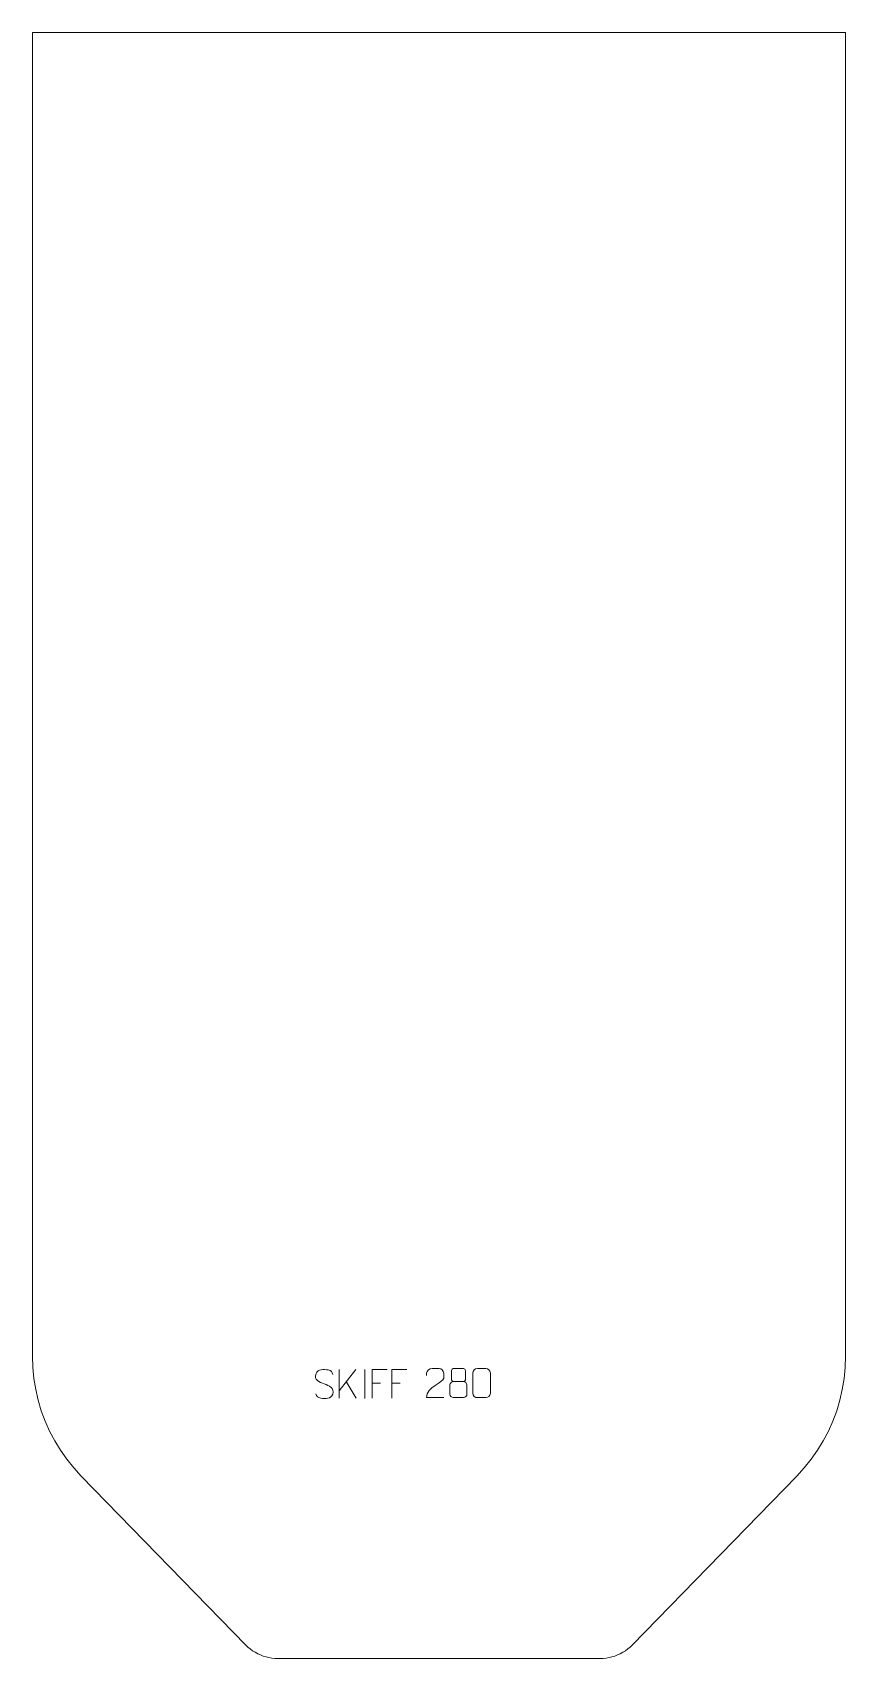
# Model space of a CAD drawing. Header units: millimetres. Extents: x -350 to 350, y -1165 to 235.
import ezdxf

# ---------------------------------------------------------------- set-up
doc = ezdxf.new("R2010")
doc.units = ezdxf.units.MM
doc.header["$MEASUREMENT"] = 0
doc.layers.add('layer 1', color=7, linetype='Continuous')

msp = doc.modelspace()

# ---------------------------------------------------------------- linework, layer by layer
at = {"layer": 'layer 1', "color": 242, "lineweight": 9}
msp.add_open_spline([(330.8708, -977.6536), (330.8708, -977.6536), (325.9318, -985.7564), (325.9318, -985.7564), (325.9318, -985.7564), (325.9318, -985.7564), (320.483, -993.5253), (320.483, -993.5253), (320.483, -993.5253), (320.483, -993.5253), (314.5434, -1000.9271), (314.5434, -1000.9271), (314.5434, -1000.9271), (314.5434, -1000.9271), (308.1413, -1007.9314), (308.1413, -1007.9314), (308.1413, -1007.9314), (308.1413, -1007.9314), (166.3041, -1153.4052), (166.3041, -1153.4052), (166.3041, -1153.4052), (166.3041, -1153.4052), (164.4614, -1155.1732), (164.4614, -1155.1732), (164.4614, -1155.1732), (164.4614, -1155.1732), (162.5062, -1156.8147), (162.5062, -1156.8147), (162.5062, -1156.8147), (162.5062, -1156.8147), (160.4463, -1158.3226), (160.4463, -1158.3226), (160.4463, -1158.3226), (160.4463, -1158.3226), (158.2898, -1159.6903), (158.2898, -1159.6903), (158.2898, -1159.6903), (158.2898, -1159.6903), (156.0471, -1160.9128), (156.0471, -1160.9128), (156.0471, -1160.9128), (156.0471, -1160.9128), (153.7283, -1161.9821), (153.7283, -1161.9821), (153.7283, -1161.9821), (153.7283, -1161.9821), (151.3435, -1162.8954), (151.3435, -1162.8954), (151.3435, -1162.8954), (151.3435, -1162.8954), (148.9033, -1163.6487), (148.9033, -1163.6487), (148.9033, -1163.6487), (148.9033, -1163.6487), (146.4183, -1164.2371), (146.4183, -1164.2371), (146.4183, -1164.2371), (146.4183, -1164.2371), (143.9008, -1164.66), (143.9008, -1164.66), (143.9008, -1164.66), (143.9008, -1164.66), (141.3592, -1164.9144), (141.3592, -1164.9144), (141.3592, -1164.9144), (141.3592, -1164.9144), (138.8076, -1164.9994), (138.8076, -1164.9994), (138.8076, -1164.9994), (138.8076, -1164.9994), (-138.8066, -1164.9994), (-138.8066, -1164.9994), (-138.8066, -1164.9994), (-138.8066, -1164.9994), (-141.3582, -1164.9144), (-141.3582, -1164.9144), (-141.3582, -1164.9144), (-141.3582, -1164.9144), (-143.8999, -1164.66), (-143.8999, -1164.66), (-143.8999, -1164.66), (-143.8999, -1164.66), (-146.4186, -1164.2371), (-146.4186, -1164.2371), (-146.4186, -1164.2371), (-146.4186, -1164.2371), (-148.9023, -1163.6487), (-148.9023, -1163.6487), (-148.9023, -1163.6487), (-148.9023, -1163.6487), (-151.3425, -1162.8954), (-151.3425, -1162.8954), (-151.3425, -1162.8954), (-151.3425, -1162.8954), (-153.7273, -1161.9821), (-153.7273, -1161.9821), (-153.7273, -1161.9821), (-153.7273, -1161.9821), (-156.0461, -1160.9128), (-156.0461, -1160.9128), (-156.0461, -1160.9128), (-156.0461, -1160.9128), (-158.2879, -1159.6903), (-158.2879, -1159.6903), (-158.2879, -1159.6903), (-158.2879, -1159.6903), (-160.4454, -1158.3226), (-160.4454, -1158.3226), (-160.4454, -1158.3226), (-160.4454, -1158.3226), (-162.5052, -1156.8147), (-162.5052, -1156.8147), (-162.5052, -1156.8147), (-162.5052, -1156.8147), (-164.4604, -1155.1732), (-164.4604, -1155.1732), (-164.4604, -1155.1732), (-164.4604, -1155.1732), (-166.3045, -1153.4052), (-166.3045, -1153.4052), (-166.3045, -1153.4052), (-166.3045, -1153.4052), (-308.1403, -1007.9314), (-308.1403, -1007.9314), (-308.1403, -1007.9314), (-308.1403, -1007.9314), (-314.5434, -1000.9271), (-314.5434, -1000.9271), (-314.5434, -1000.9271), (-314.5434, -1000.9271), (-320.482, -993.5253), (-320.482, -993.5253), (-320.482, -993.5253), (-320.482, -993.5253), (-325.9308, -985.7564), (-325.9308, -985.7564), (-325.9308, -985.7564), (-325.9308, -985.7564), (-330.8698, -977.6536), (-330.8698, -977.6536), (-330.8698, -977.6536), (-330.8698, -977.6536), (-335.2768, -969.2496), (-335.2768, -969.2496), (-335.2768, -969.2496), (-335.2768, -969.2496), (-339.135, -960.5786), (-339.135, -960.5786), (-339.135, -960.5786), (-339.135, -960.5786), (-342.4254, -951.678), (-342.4254, -951.678), (-342.4254, -951.678), (-342.4254, -951.678), (-345.1371, -942.5845), (-345.1371, -942.5845), (-345.1371, -942.5845), (-345.1371, -942.5845), (-347.2572, -933.3352), (-347.2572, -933.3352), (-347.2572, -933.3352), (-347.2572, -933.3352), (-348.7786, -923.9679), (-348.7786, -923.9679), (-348.7786, -923.9679), (-348.7786, -923.9679), (-349.6942, -914.5231), (-349.6942, -914.5231), (-349.6942, -914.5231), (-349.6942, -914.5231), (-349.9998, -905.0376), (-349.9998, -905.0376), (-349.9998, -905.0376), (-349.9998, -905.0376), (-349.9998, 234.9998), (-349.9998, 234.9998), (-349.9998, 234.9998), (-349.9998, 234.9998), (349.9998, 234.9998), (349.9998, 234.9998), (349.9998, 234.9998), (349.9998, 234.9998), (349.9998, -905.0376), (349.9998, -905.0376), (349.9998, -905.0376), (349.9998, -905.0376), (349.6951, -914.5231), (349.6951, -914.5231), (349.6951, -914.5231), (349.6951, -914.5231), (348.7796, -923.9679), (348.7796, -923.9679), (348.7796, -923.9679), (348.7796, -923.9679), (347.2582, -933.3352), (347.2582, -933.3352), (347.2582, -933.3352), (347.2582, -933.3352), (345.1381, -942.5845), (345.1381, -942.5845), (345.1381, -942.5845), (345.1381, -942.5845), (342.4264, -951.678), (342.4264, -951.678), (342.4264, -951.678), (342.4264, -951.678), (339.135, -960.5786), (339.135, -960.5786), (339.135, -960.5786), (339.135, -960.5786), (335.2778, -969.2496), (335.2778, -969.2496), (335.2778, -969.2496), (335.2778, -969.2496), (330.8708, -977.6536), (330.8708, -977.6536)], degree=3, knots=[0, 0, 0, 0, 0.018181818, 0.018181818, 0.018181818, 0.018181818, 0.036363636, 0.036363636, 0.036363636, 0.036363636, 0.054545455, 0.054545455, 0.054545455, 0.054545455, 0.072727273, 0.072727273, 0.072727273, 0.072727273, 0.090909091, 0.090909091, 0.090909091, 0.090909091, 0.109090909, 0.109090909, 0.109090909, 0.109090909, 0.127272727, 0.127272727, 0.127272727, 0.127272727, 0.145454545, 0.145454545, 0.145454545, 0.145454545, 0.163636364, 0.163636364, 0.163636364, 0.163636364, 0.181818182, 0.181818182, 0.181818182, 0.181818182, 0.2, 0.2, 0.2, 0.2, 0.218181818, 0.218181818, 0.218181818, 0.218181818, 0.236363636, 0.236363636, 0.236363636, 0.236363636, 0.254545455, 0.254545455, 0.254545455, 0.254545455, 0.272727273, 0.272727273, 0.272727273, 0.272727273, 0.290909091, 0.290909091, 0.290909091, 0.290909091, 0.309090909, 0.309090909, 0.309090909, 0.309090909, 0.327272727, 0.327272727, 0.327272727, 0.327272727, 0.345454545, 0.345454545, 0.345454545, 0.345454545, 0.363636364, 0.363636364, 0.363636364, 0.363636364, 0.381818182, 0.381818182, 0.381818182, 0.381818182, 0.4, 0.4, 0.4, 0.4, 0.418181818, 0.418181818, 0.418181818, 0.418181818, 0.436363636, 0.436363636, 0.436363636, 0.436363636, 0.454545455, 0.454545455, 0.454545455, 0.454545455, 0.472727273, 0.472727273, 0.472727273, 0.472727273, 0.490909091, 0.490909091, 0.490909091, 0.490909091, 0.509090909, 0.509090909, 0.509090909, 0.509090909, 0.527272727, 0.527272727, 0.527272727, 0.527272727, 0.545454545, 0.545454545, 0.545454545, 0.545454545, 0.563636364, 0.563636364, 0.563636364, 0.563636364, 0.581818182, 0.581818182, 0.581818182, 0.581818182, 0.6, 0.6, 0.6, 0.6, 0.618181818, 0.618181818, 0.618181818, 0.618181818, 0.636363636, 0.636363636, 0.636363636, 0.636363636, 0.654545455, 0.654545455, 0.654545455, 0.654545455, 0.672727273, 0.672727273, 0.672727273, 0.672727273, 0.690909091, 0.690909091, 0.690909091, 0.690909091, 0.709090909, 0.709090909, 0.709090909, 0.709090909, 0.727272727, 0.727272727, 0.727272727, 0.727272727, 0.745454545, 0.745454545, 0.745454545, 0.745454545, 0.763636364, 0.763636364, 0.763636364, 0.763636364, 0.781818182, 0.781818182, 0.781818182, 0.781818182, 0.8, 0.8, 0.8, 0.8, 0.818181818, 0.818181818, 0.818181818, 0.818181818, 0.836363636, 0.836363636, 0.836363636, 0.836363636, 0.854545455, 0.854545455, 0.854545455, 0.854545455, 0.872727273, 0.872727273, 0.872727273, 0.872727273, 0.890909091, 0.890909091, 0.890909091, 0.890909091, 0.909090909, 0.909090909, 0.909090909, 0.909090909, 0.927272727, 0.927272727, 0.927272727, 0.927272727, 0.945454545, 0.945454545, 0.945454545, 0.945454545, 0.963636364, 0.963636364, 0.963636364, 0.963636364, 1, 1, 1, 1], dxfattribs=at)
at = {"layer": 'layer 1', "color": 250, "lineweight": 9}
for points, knots in [([(-98.7447, -928.5133), (-102.993, -927.0429), (-107.9011, -925.2471), (-105.896, -919.7268), (-105.896, -919.7268), (-104.3925, -915.5869), (-99.1789, -915.9754), (-95.5753, -916.5765), (-95.5753, -916.5765), (-92.7147, -917.0537), (-91.85, -918.2669), (-91.5394, -920.351)], [0, 0, 0, 0, 0.25, 0.25, 0.25, 0.25, 0.5, 0.5, 0.5, 0.5, 1, 1, 1, 1]), ([(-44.6067, -916.0375), (-44.6067, -916.0375), (-57.4807, -916.0375), (-57.4807, -916.0375), (-57.4807, -916.0375), (-57.4807, -916.0375), (-57.4807, -940.9911), (-57.4807, -940.9911)], [0, 0, 0, 0, 0.333333333, 0.333333333, 0.333333333, 0.333333333, 1, 1, 1, 1]), ([(-27.6067, -916.0375), (-27.6067, -916.0375), (-40.4807, -916.0375), (-40.4807, -916.0375), (-40.4807, -916.0375), (-40.4807, -916.0375), (-40.4807, -940.9911), (-40.4807, -940.9911)], [0, 0, 0, 0, 0.333333333, 0.333333333, 0.333333333, 0.333333333, 1, 1, 1, 1]), ([(4.0588, -940.4043), (-0.8556, -940.404), (-5.77, -940.404), (-10.6841, -940.4043), (-10.6841, -940.4043), (-10.6841, -930.472), (3.9669, -927.8308), (4.0588, -923.5205), (4.0588, -923.5205), (4.0585, -922.0964), (4.0585, -920.6727), (4.0588, -919.2494), (4.0588, -919.2494), (4.0419, -917.1723), (1.9191, -915.4475), (0.2481, -915.4302), (0.2481, -915.4302), (-1.8251, -915.4306), (-3.898, -915.4306), (-5.9704, -915.4302), (-5.9704, -915.4302), (-7.7925, -915.4137), (-10.6172, -917.2058), (-10.6841, -919.2994), (-10.6841, -919.2994), (-10.6841, -919.2994), (-10.6841, -921.3542), (-10.6841, -921.3542)], [0, 0, 0, 0, 0.125, 0.125, 0.125, 0.125, 0.25, 0.25, 0.25, 0.25, 0.375, 0.375, 0.375, 0.375, 0.5, 0.5, 0.5, 0.5, 0.625, 0.625, 0.625, 0.625, 0.75, 0.75, 0.75, 0.75, 1, 1, 1, 1]), ([(10.734, -916.9063), (10.734, -919.1193), (10.734, -922.8016), (10.734, -925.0149), (10.734, -925.0149), (10.749, -925.5223), (11.5564, -926.4537), (12.2565, -926.4525), (12.2565, -926.4525), (15.2264, -926.4523), (18.1966, -926.5372), (21.167, -926.5375), (21.167, -926.5375), (21.9641, -926.5333), (22.6848, -925.743), (22.6822, -925.0223), (22.6822, -925.0223), (22.6819, -922.8063), (22.6819, -919.1216), (22.6822, -916.9063), (22.6822, -916.9063), (22.6637, -916.1955), (22.0523, -915.4351), (21.2184, -915.4425), (21.2184, -915.4425), (18.2013, -915.4428), (15.1844, -915.4428), (12.1678, -915.4425), (12.1678, -915.4425), (11.5414, -915.4349), (10.7173, -916.1459), (10.734, -916.9063)], [0, 0, 0, 0, 0.111111111, 0.111111111, 0.111111111, 0.111111111, 0.222222222, 0.222222222, 0.222222222, 0.222222222, 0.333333333, 0.333333333, 0.333333333, 0.333333333, 0.444444444, 0.444444444, 0.444444444, 0.444444444, 0.555555556, 0.555555556, 0.555555556, 0.555555556, 0.666666667, 0.666666667, 0.666666667, 0.666666667, 0.777777778, 0.777777778, 0.777777778, 0.777777778, 1, 1, 1, 1]), ([(33.1067, -915.4179), (35.4728, -915.4179), (37.8393, -915.4179), (40.2058, -915.4179), (40.2058, -915.4179), (42.1863, -915.3823), (44.2123, -916.8766), (44.2394, -919.3187), (44.2394, -919.3187), (44.239, -925.0761), (44.239, -930.8339), (44.2394, -936.5921), (44.2394, -936.5921), (44.0973, -938.9197), (42.3909, -940.402), (40.2058, -940.4128), (40.2058, -940.4128), (37.8334, -940.4124), (35.461, -940.4124), (33.089, -940.4128), (33.089, -940.4128), (31.1305, -940.5184), (29.1241, -938.6305), (29.1355, -936.6095), (29.1355, -936.6095), (29.1359, -930.8289), (29.1359, -925.0486), (29.1355, -919.2688), (29.1355, -919.2688), (29.1398, -917.1268), (30.9169, -915.4043), (33.1067, -915.4179)], [0, 0, 0, 0, 0.111111111, 0.111111111, 0.111111111, 0.111111111, 0.222222222, 0.222222222, 0.222222222, 0.222222222, 0.333333333, 0.333333333, 0.333333333, 0.333333333, 0.444444444, 0.444444444, 0.444444444, 0.444444444, 0.555555556, 0.555555556, 0.555555556, 0.555555556, 0.666666667, 0.666666667, 0.666666667, 0.666666667, 0.777777778, 0.777777778, 0.777777778, 0.777777778, 1, 1, 1, 1]), ([(-98.7447, -928.5134), (-94.7261, -930.1601), (-89.6966, -932.0484), (-91.5306, -937.4087), (-91.5306, -937.4087), (-92.9904, -941.6751), (-97.9012, -941.4184), (-101.6273, -940.8637), (-101.6273, -940.8637), (-104.3773, -940.4539), (-105.5982, -939.2404), (-105.9762, -937.1282)], [0, 0, 0, 0, 0.25, 0.25, 0.25, 0.25, 0.5, 0.5, 0.5, 0.5, 1, 1, 1, 1]), ([(9.2752, -929.4245), (9.2752, -932.5953), (9.2752, -934.2974), (9.2752, -937.4688), (9.2752, -937.4688), (9.2667, -938.6907), (10.9646, -940.3834), (12.2172, -940.3919), (12.2172, -940.3919), (15.2003, -940.3916), (18.1836, -940.3916), (21.167, -940.3919), (21.167, -940.3919), (22.4903, -940.3802), (24.1107, -938.7586), (24.0996, -937.4594), (24.0996, -937.4594), (24.0993, -934.2912), (24.0993, -932.5924), (24.0996, -929.4245), (24.0996, -929.4245), (24.0299, -928.0441), (22.4521, -926.4655), (21.1467, -926.4716), (21.1467, -926.4716), (18.1701, -926.4719), (15.1935, -926.4719), (12.2172, -926.4716), (12.2172, -926.4716), (11.1377, -926.4652), (9.2914, -928.0441), (9.2752, -929.4245)], [0, 0, 0, 0, 0.111111111, 0.111111111, 0.111111111, 0.111111111, 0.222222222, 0.222222222, 0.222222222, 0.222222222, 0.333333333, 0.333333333, 0.333333333, 0.333333333, 0.444444444, 0.444444444, 0.444444444, 0.444444444, 0.555555556, 0.555555556, 0.555555556, 0.555555556, 0.666666667, 0.666666667, 0.666666667, 0.666666667, 0.777777778, 0.777777778, 0.777777778, 0.777777778, 1, 1, 1, 1])]:
    msp.add_open_spline(points, degree=3, knots=knots, dxfattribs=at)
for points in [[(-86.0955, -916.0366), (-86.0955, -916.0366), (-86.0955, -940.9902), (-86.0955, -940.9902)], [(-71.7193, -916.0366), (-71.7193, -916.0366), (-86.0955, -934.6763), (-86.0955, -934.6763)], [(-63.8645, -916.0849), (-63.8645, -916.0849), (-63.8645, -941.059), (-63.8645, -941.059)], [(-71.394, -940.8944), (-71.394, -940.8944), (-79.8645, -926.5808), (-79.8645, -926.5808)], [(-57.4807, -927.9172), (-57.4807, -927.9172), (-50.3126, -927.9172), (-50.3126, -927.9172)], [(-40.4807, -927.9172), (-40.4807, -927.9172), (-33.3126, -927.9172), (-33.3126, -927.9172)]]:
    msp.add_open_spline(points, degree=3, dxfattribs=at)

doc.saveas('drawing.dxf')
